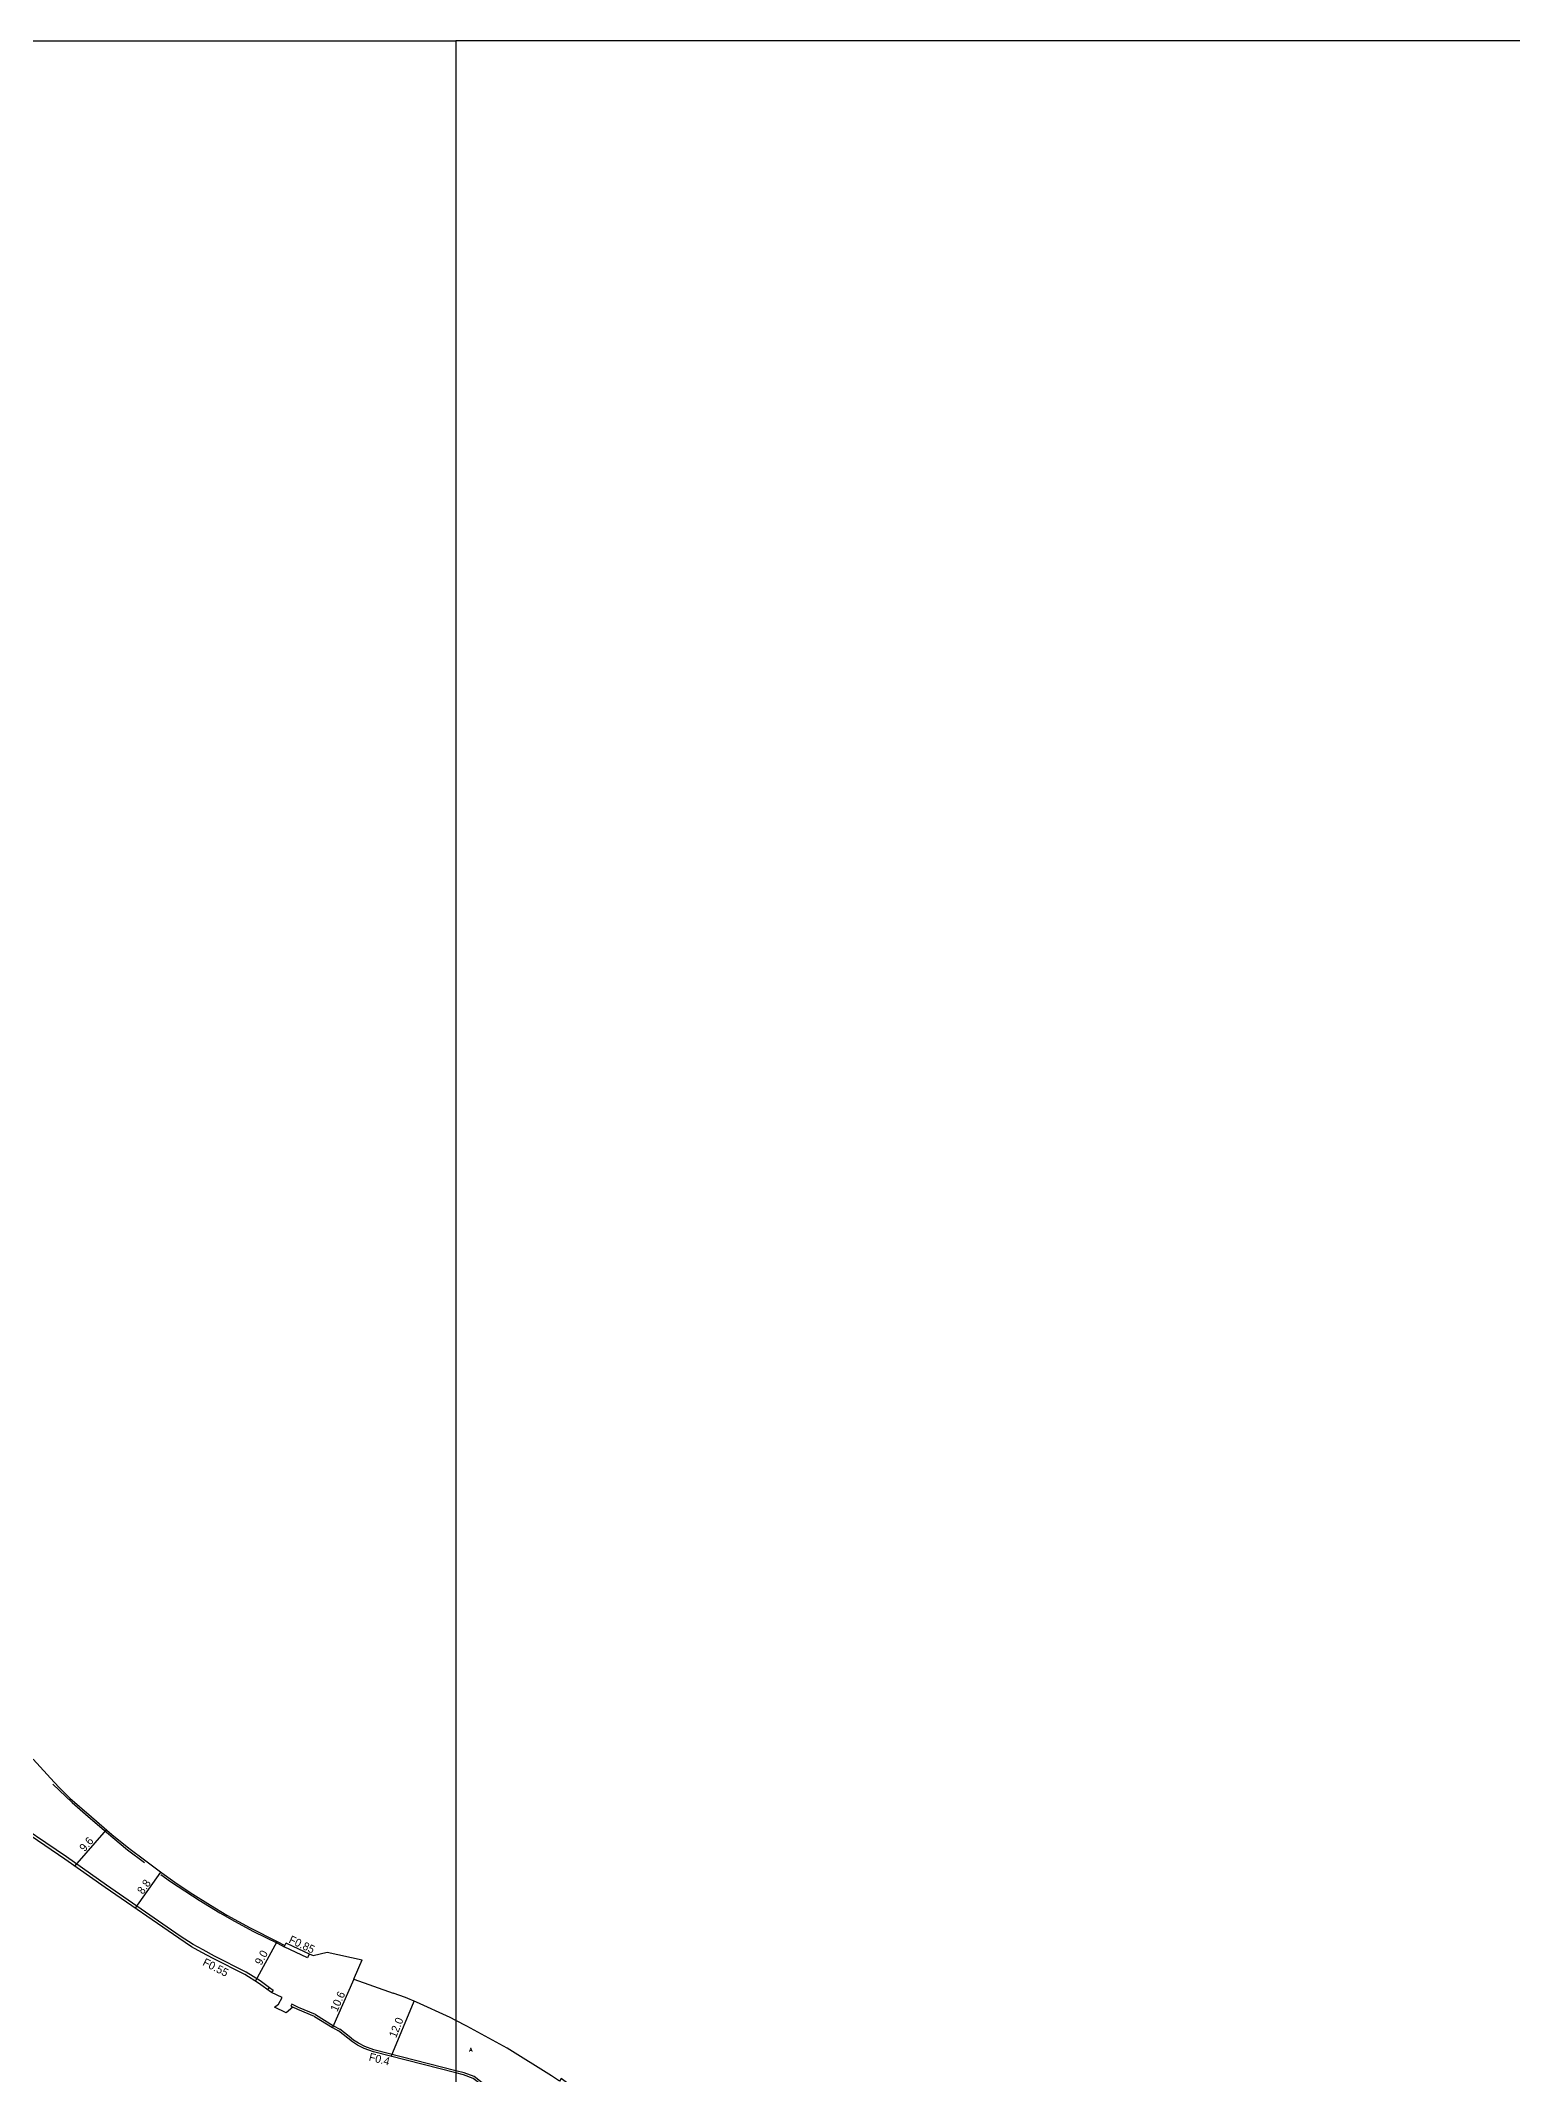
# Model space of a CAD drawing. Header units: metres. Extents: x -4000 to -800, y -99000 to -96000.
# Drawn here: x -2483 to -2188.8, y -96406.6 to -96000 of the extents above; entities that cross this region are included whole.
import ezdxf

# ---------------------------------------------------------------- set-up
doc = ezdxf.new("R2010")
doc.units = ezdxf.units.M
doc.header["$LTSCALE"] = 2.5
for name, color, linetype in [('側溝・桝', 7, 'Continuous'), ('図郭', 7, 'Continuous'), ('幅員', 7, 'Continuous'), ('歩道・分離帯・安全施設', 7, 'Continuous'), ('舗装', 7, 'Continuous'), ('道路', 7, 'Continuous')]:
    doc.layers.add(name, color=color, linetype=linetype)
doc.styles.get("Standard").update_dxf_attribs({"font": ''})
doc.styles.add('YOKO_DECO', font='txt.shx', dxfattribs={"bigfont": 'extfont.shx'})
doc.styles.get('Standard').set_extended_font_data('@MS PGothic')

msp = doc.modelspace()

# ---------------------------------------------------------------- linework, layer by layer
at = {"layer": '側溝・桝'}
for points in [[(-2437.25, -96389.29), (-2439.13, -96387.93), (-2441.9, -96386.17), (-2448.26, -96382.94), (-2450.55, -96381.73), (-2452.54, -96380.62), (-2455.1, -96378.94), (-2469.82, -96368.78), (-2477.84, -96363.14), (-2490.05, -96354.83)], [(-2429.31, -96382.54), (-2429.68, -96383.31), (-2434.3, -96381.09), (-2434.18, -96380.83)], [(-2428.09, -96394.64), (-2431.43, -96393.25), (-2432.8, -96392.58), (-2432.99, -96392.94), (-2432.57, -96393.15)], [(-2428.09, -96394.64), (-2424.47, -96396.88), (-2423.22, -96397.59)], [(-2400, -96405.89), (-2416.38, -96401.71), (-2418.19, -96401.04), (-2419.47, -96400.39), (-2420.45, -96399.76), (-2421.34, -96399.05), (-2423.22, -96397.59)], [(-2380.84, -96420.07), (-2380.59, -96419.75), (-2385.18, -96416.11), (-2390.43, -96411.77), (-2394.39, -96408.55), (-2396.33, -96407.04), (-2398.37, -96406.3), (-2400, -96405.89)]]:
    msp.add_lwpolyline(points, dxfattribs=at)
msp.add_lwpolyline([(-2436.85, -96390.25), (-2437.57, -96389.73), (-2437.23, -96389.26), (-2436.51, -96389.79)], close=True, dxfattribs=at)
at = {"layer": '図郭'}
for points in [[(-3200, -96000), (-2400, -96000), (-2400, -96600), (-3200, -96600)], [(-2400, -96600), (-1600, -96600), (-1600, -96000), (-2400, -96000)]]:
    msp.add_lwpolyline(points, close=True, dxfattribs=at)
at = {"layer": '幅員'}
for points in [[(-2476.16, -96364.99), (-2469.86, -96357.72)], [(-2464.08, -96373.41), (-2459, -96366.18)], [(-2440.06, -96388), (-2435.72, -96380.06)], [(-2420.37, -96387.55), (-2424.68, -96397.23)], [(-2412.94, -96403.01), (-2408.36, -96391.95)]]:
    msp.add_lwpolyline(points, dxfattribs=at)
at = {"layer": '歩道・分離帯・安全施設'}
for points in [[(-2480.58, -96348.55), (-2476.73, -96352.24), (-2473.53, -96355.04), (-2469.84, -96358.2), (-2465.63, -96361.69), (-2462.24, -96364.21)], [(-2458.97, -96366.65), (-2457.04, -96368.02), (-2455.52, -96369.07), (-2451.3, -96371.74), (-2447.2, -96374.31), (-2444.24, -96376), (-2440.43, -96378.05), (-2435.69, -96380.39), (-2434.3, -96381.09)]]:
    msp.add_lwpolyline(points, dxfattribs=at)
at = {"layer": '道路'}
for points in [[(-2436.25, -96393.19), (-2435.48, -96392.55), (-2434.75, -96391.25), (-2436.85, -96390.25), (-2439.44, -96388.39), (-2442.18, -96386.65), (-2448.51, -96383.43), (-2450.81, -96382.22), (-2452.83, -96381.09), (-2455.4, -96379.4), (-2470.14, -96369.23), (-2478.15, -96363.59), (-2490.38, -96355.27), (-2491.71, -96354.18), (-2492.67, -96353.28), (-2494.57, -96351.49), (-2495.94, -96350.11), (-2497.11, -96348.91), (-2498.11, -96347.84), (-2499.45, -96346.24), (-2501.16, -96344.1)], [(-2484.53, -96343.6), (-2480.31, -96348.21), (-2479.24, -96349.34), (-2477.18, -96351.35), (-2472.83, -96355.13), (-2468.78, -96358.65), (-2465.38, -96361.4), (-2462, -96363.91), (-2458.78, -96366.33), (-2456.2, -96368.15), (-2453.15, -96370.22), (-2449.02, -96372.8), (-2445.79, -96374.77), (-2441.11, -96377.3), (-2435.72, -96380.06), (-2434.18, -96380.83), (-2433.93, -96380.33), (-2433.74, -96380.43), (-2429.34, -96382.52), (-2428.55, -96382.84), (-2425.75, -96382.16)], [(-2425.75, -96382.16), (-2418.71, -96383.73)], [(-2420.37, -96387.55), (-2420.24, -96387.24), (-2418.71, -96383.73)], [(-2420.37, -96387.55), (-2412.56, -96390.39)], [(-2400, -96395.83), (-2401.17, -96395.24), (-2407.85, -96392.16), (-2410.06, -96391.25), (-2412.56, -96390.39)], [(-2433.96, -96394.32), (-2436.25, -96393.19)], [(-2428.27, -96395.01), (-2431.6, -96393.63), (-2432.57, -96393.15), (-2433.96, -96394.32)], [(-2428.27, -96395.01), (-2424.68, -96397.23), (-2423.45, -96397.93)], [(-2400, -96406.31), (-2416.5, -96402.1), (-2418.36, -96401.42), (-2419.67, -96400.75), (-2420.69, -96400.09), (-2421.59, -96399.37), (-2423.45, -96397.93)], [(-2318.39, -96456.38), (-2318.16, -96456.03), (-2323.04, -96452.15), (-2332.37, -96444.61), (-2340.79, -96437.82), (-2343.71, -96435.44), (-2357.36, -96424.47), (-2363.86, -96419.37), (-2373.58, -96411.45), (-2378.98, -96407.46), (-2379.27, -96407.99), (-2380.87, -96406.87), (-2389.74, -96401.38), (-2397.81, -96396.94), (-2400, -96395.83)], [(-2383.84, -96421.52), (-2380.84, -96420.07), (-2385.43, -96416.42), (-2390.69, -96412.09), (-2394.64, -96408.87), (-2396.52, -96407.41), (-2398.49, -96406.7), (-2400, -96406.31)]]:
    msp.add_lwpolyline(points, dxfattribs=at)

# ---------------------------------------------------------------- texts
at = {"layer": '側溝・桝'}
for s, rotation, p in [('F0.85', 335, (-2433.55, -96380.22)), ('F0.55', 333, (-2450.76, -96384.71)), ('F0.4', 346, (-2417.51, -96403.83))]:
    msp.add_text(s, height=1.6, rotation=rotation, dxfattribs=at).set_placement(p)
at = {"layer": '幅員'}
for s, rotation, p in [('9.6', 49, (-2474.22, -96362.2)), ('8.8', 55, (-2462.55, -96370.73)), ('9.0', 61, (-2438.91, -96384.91)), ('10.6', 66, (-2423.72, -96394.2)), ('12.0', 68, (-2411.96, -96399.42))]:
    msp.add_text(s, height=1.6, rotation=rotation, dxfattribs=at).set_placement(p)
at = {"layer": '舗装', "style": 'YOKO_DECO'}
msp.add_text('A', height=0.75, dxfattribs=at).set_placement((-2397.3, -96402.05, 128.33))

doc.saveas('drawing.dxf')
